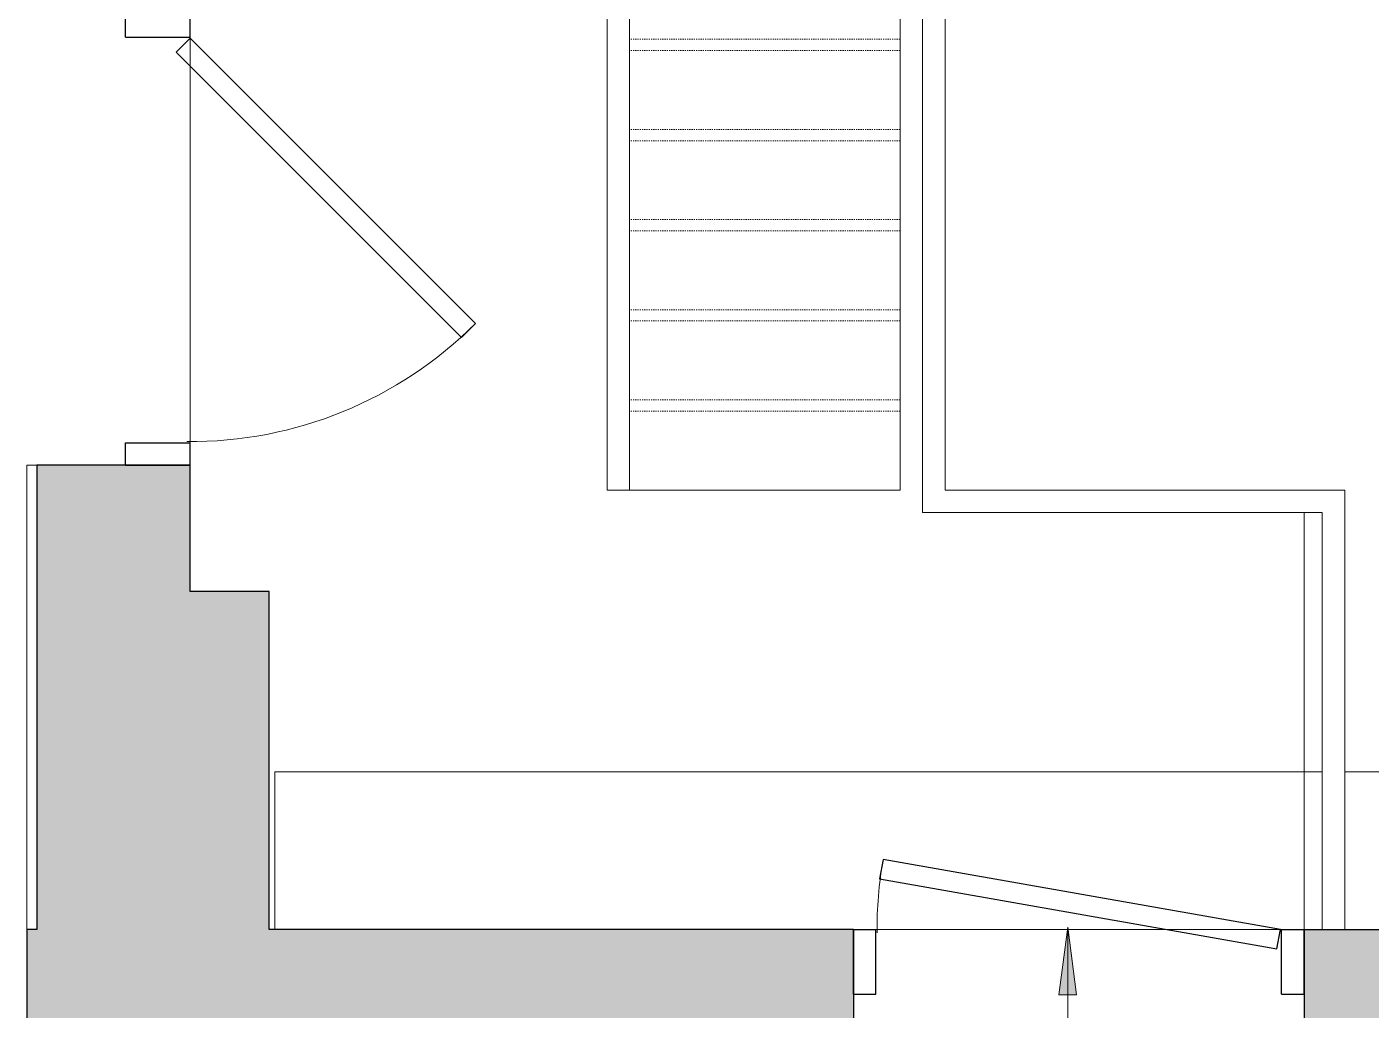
# Model space of a CAD drawing. Header units: inches. Extents: x -1176 to 1545, y -2552 to 978.
# Drawn here: x -590.1 to -470.8, y 556.5 to 643.8 of the extents above; entities that cross this region are included whole.
import ezdxf

# ---------------------------------------------------------------- set-up
doc = ezdxf.new("R2010")
doc.units = ezdxf.units.IN
doc.header["$MEASUREMENT"] = 0
doc.linetypes.add('Demolished', pattern=[0.1875, 0.125, -0.0625])
doc.linetypes.add('Overhead 1_16_', pattern=[0.101562, 0.0625, -0.039062])
for name, color, linetype, lineweight in [('A-ANNO-KEYN', 231, 'Continuous', 9), ('A-DOOR', 31, 'Demolished', 9), ('A-DOOR-FRAM', 31, 'Demolished', 30), ('A-FLOR', 192, 'Continuous', 18), ('A-FLOR-HRAL', 11, 'Continuous', 18), ('A-WALL', 113, 'Continuous', 18), ('A-WALL-PATT', 111, 'Continuous', 18), ('S-STRS-MBND', 31, 'Continuous', 18)]:
    doc.layers.add(name, color=color, linetype=linetype, lineweight=lineweight)

# ---------------------------------------------------------------- blocks, each defined once
blk = doc.blocks.new('Single Flush - D2 3_ X 8_-8252897-2nd Floor Demo')
at = {"layer": 'A-DOOR', "color": 8, "linetype": 'Continuous', "lineweight": 30}
for p, q in [((-17.36, 16.22), (-17.67, 14.5)), ((17.91, 10), (-17.36, 16.22)), ((-17.67, 14.5), (17.6, 8.28)), ((17.6, 8.28), (17.91, 10))]:
    blk.add_line(p, q, dxfattribs=at)
at = {"layer": 'A-DOOR', "linetype": 'Continuous'}
blk.add_arc((17.91, 10), 35.81, 170, 180.5, dxfattribs=at)
at = {"layer": 'A-DOOR-FRAM', "color": 8, "linetype": 'Continuous'}
for p, q in [((-20, 4.25), (-20, 10)), ((-20, 10), (-18, 10)), ((-18, 4.25), (-18, 10)), ((18, 4.25), (18, 10)), ((18, 10), (20, 10)), ((20, 4.25), (20, 10)), ((-20, 4.25), (-18, 4.25)), ((18, 4.25), (20, 4.25))]:
    blk.add_line(p, q, dxfattribs=at)
blk = doc.blocks.new('Single Flush - D2 3_ X 8_-8252903-2nd Floor Demo')
at = {"layer": 'A-DOOR', "color": 8, "linetype": 'Continuous', "lineweight": 30}
for p, q in [((-8.65, -31.34), (16.67, -6.01)), ((16.67, -6.01), (17.91, -7.25)), ((17.91, -7.25), (-7.42, -32.57)), ((-7.42, -32.57), (-8.65, -31.34))]:
    blk.add_line(p, q, dxfattribs=at)
at = {"layer": 'A-DOOR', "linetype": 'Continuous'}
blk.add_arc((17.91, -7.25), 35.81, 179.5, 225, dxfattribs=at)
at = {"layer": 'A-DOOR-FRAM', "color": 8, "linetype": 'Continuous'}
for p, q in [((-20, -1.5), (-20, -7.25)), ((-20, -1.5), (-18, -1.5)), ((-18, -1.5), (-18, -7.25)), ((18, -1.5), (18, -7.25)), ((18, -1.5), (20, -1.5)), ((20, -1.5), (20, -7.25)), ((-20, -7.25), (-18, -7.25)), ((18, -7.25), (20, -7.25))]:
    blk.add_line(p, q, dxfattribs=at)
blk = doc.blocks.new('Top Rail Type - Top Rail_Internal_-7087700-2nd Floor Demo')
at = {"layer": 'A-FLOR-HRAL', "lineweight": 9}
for p, q in [((-508.57, 789.81), (-508.57, 602.68)), ((-510.57, 600.68), (-510.57, 787.81)), ((-508.57, 602.68), (-473.09, 602.68)), ((-473.09, 602.68), (-473.09, 563.68)), ((-475.09, 600.68), (-510.57, 600.68)), ((-475.09, 563.68), (-475.09, 600.68))]:
    blk.add_line(p, q, dxfattribs=at)
blk = doc.blocks.new('Top Rail Type - Top Rail_Internal_-V26-2nd Floor Demo')
at = {"layer": 'A-FLOR-HRAL', "lineweight": 9}
for p, q in [((-508.57, 789.81), (-508.57, 602.68)), ((-510.57, 787.81), (-510.57, 600.68)), ((-508.57, 602.68), (-473.09, 602.68)), ((-473.09, 602.68), (-473.09, 563.68)), ((-510.57, 600.68), (-475.09, 600.68)), ((-475.09, 600.68), (-475.09, 563.68))]:
    blk.add_line(p, q, dxfattribs=at)
blk = doc.blocks.new('Top Rail Type - Top Rail_Internal_-7087721-2nd Floor Demo')
at = {"layer": 'A-FLOR-HRAL', "lineweight": 9}
for p, q in [((-538.57, 602.68), (-538.57, 746.68)), ((-536.57, 701.09), (-536.57, 602.68)), ((-536.57, 602.68), (-538.57, 602.68))]:
    blk.add_line(p, q, dxfattribs=at)
blk = doc.blocks.new('Top Rail Type - Top Rail_Internal_-V27-2nd Floor Demo')
at = {"layer": 'A-FLOR-HRAL', "lineweight": 9}
for p, q in [((-538.57, 746.68), (-538.57, 602.68)), ((-536.57, 701.09), (-536.57, 602.68)), ((-536.57, 602.68), (-538.57, 602.68))]:
    blk.add_line(p, q, dxfattribs=at)

msp = doc.modelspace()

# ---------------------------------------------------------------- hatches: boundary and pattern name
at = {"layer": 'A-ANNO-KEYN'}
msp.add_hatch(color=256, dxfattribs=at).paths.add_polyline_path([(-497.68, 563.89), (-498.47, 557.89), (-496.89, 557.89)], flags=0)
at = {"layer": 'A-WALL-PATT', "lineweight": 9}
h = msp.add_hatch(color=7, dxfattribs=at)
h.paths.add_polyline_path([(-575.57, 563.68), (-575.57, 604.87), (-589.2, 604.87), (-589.2, 563.68)], flags=0)
h.paths.add_polyline_path([(-575.57, 644.87), (-575.57, 710.37), (-589.2, 710.37), (-589.2, 644.87)], flags=0)
h.paths.add_polyline_path([(-575.57, 746.87), (-575.57, 789.87), (-589.2, 789.87), (-589.2, 746.87)], flags=0)
msp.add_hatch(color=7, dxfattribs=at).paths.add_polyline_path([(-570.06, 563.68), (-568.57, 563.68), (-568.57, 593.68), (-575.57, 593.68), (-575.57, 563.68)], flags=0)
at = {"layer": 'A-WALL-PATT'}
h = msp.add_hatch(color=250, dxfattribs=at)
h.paths.add_polyline_path([(-53.53, 543.68), (-22.28, 543.68), (-22.28, 563.68), (-53.53, 563.68), (-53.53, 546.92)], flags=0)
h.paths.add_polyline_path([(-564.2, 543.68), (-516.71, 543.68), (-516.71, 563.68), (-590.07, 563.68), (-590.07, 543.68), (-570.06, 543.68)], flags=0)
h.paths.add_polyline_path([(-377.56, 543.68), (-309.04, 543.68), (-309.04, 563.68), (-377.56, 563.68), (-377.56, 546.92)], flags=0)
h.paths.add_polyline_path([(-97.77, 543.68), (-97.77, 563.68), (-152.07, 563.68), (-152.07, 543.68), (-101.07, 543.68)], flags=0)
h.paths.add_polyline_path([(-476.71, 543.68), (-421.79, 543.68), (-421.79, 563.68), (-476.71, 563.68), (-476.71, 546.92)], flags=0)
h.paths.add_polyline_path([(-213.57, 543.68), (-196.3, 543.68), (-196.3, 563.68), (-264.81, 563.68), (-264.81, 543.68), (-227.57, 543.68)], flags=0)

# ---------------------------------------------------------------- linework, layer by layer
at = {"layer": 'A-ANNO-KEYN'}
for p, q in [((-497.68, 563.89), (-498.47, 557.89)), ((-496.89, 557.89), (-497.68, 563.89)), ((-497.68, 563.89), (-497.68, 538.07)), ((-498.47, 557.89), (-496.89, 557.89))]:
    msp.add_line(p, q, dxfattribs=at)
at = {"layer": 'A-FLOR'}
for p, q in [((-512.57, 712.28), (-512.57, 602.68)), ((-575.57, 644.87), (-575.57, 604.87)), ((-590.07, 563.68), (-590.07, 604.87)), ((-590.07, 604.87), (-589.2, 604.87)), ((-512.57, 602.68), (-536.57, 602.68)), ((-476.71, 563.68), (-476.71, 600.68)), ((-475.09, 577.68), (-568.07, 577.68)), ((-568.07, 577.68), (-568.07, 563.68)), ((-5.28, 577.68), (-473.09, 577.68)), ((-516.71, 563.68), (-476.71, 563.68))]:
    msp.add_line(p, q, dxfattribs=at)
at = {"layer": 'A-WALL', "color": 8, "lineweight": 30}
for p, q in [((-575.57, 604.87), (-589.2, 604.87)), ((-589.2, 604.87), (-589.2, 563.68)), ((-575.57, 593.68), (-575.57, 604.87)), ((-568.57, 593.68), (-575.57, 593.68)), ((-568.57, 563.68), (-568.57, 593.68)), ((-589.2, 563.68), (-590.07, 563.68)), ((-590.07, 563.68), (-590.07, 345.08)), ((-516.71, 563.68), (-568.57, 563.68)), ((-516.71, 563.68), (-516.71, 543.68)), ((-476.71, 563.68), (-421.79, 563.68)), ((-476.71, 563.68), (-476.71, 543.68))]:
    msp.add_line(p, q, dxfattribs=at)
at = {"layer": 'S-STRS-MBND', "linetype": 'Overhead 1_16_', "lineweight": 9}
for p, q in [((-512.57, 712.28), (-512.57, 602.68)), ((-536.57, 701.09), (-536.57, 602.68)), ((-512.57, 642.68), (-536.57, 642.68)), ((-512.57, 641.68), (-536.57, 641.68)), ((-512.57, 634.68), (-536.57, 634.68)), ((-512.57, 633.68), (-536.57, 633.68)), ((-512.57, 626.68), (-536.57, 626.68)), ((-512.57, 625.68), (-536.57, 625.68)), ((-512.57, 618.68), (-536.57, 618.68)), ((-512.57, 617.68), (-536.57, 617.68)), ((-512.57, 610.68), (-536.57, 610.68)), ((-512.57, 609.68), (-536.57, 609.68)), ((-512.57, 602.68), (-536.57, 602.68))]:
    msp.add_line(p, q, dxfattribs=at)

# ---------------------------------------------------------------- block references
at = {"layer": 'A-DOOR', "linetype": 'Continuous', "lineweight": 18, "rotation": 89.99999999999991}
msp.add_blockref('Single Flush - D2 3_ X 8_-8252903-2nd Floor Demo', (-582.82, 624.87), dxfattribs=at)
at = {"layer": 'A-DOOR', "linetype": 'Continuous', "lineweight": 18}
msp.add_blockref('Single Flush - D2 3_ X 8_-8252897-2nd Floor Demo', (-496.71, 553.68), dxfattribs=at)
at = {"layer": 'A-FLOR-HRAL', "lineweight": 9}
for name in ['Top Rail Type - Top Rail_Internal_-7087700-2nd Floor Demo', 'Top Rail Type - Top Rail_Internal_-V26-2nd Floor Demo', 'Top Rail Type - Top Rail_Internal_-7087721-2nd Floor Demo', 'Top Rail Type - Top Rail_Internal_-V27-2nd Floor Demo']:
    msp.add_blockref(name, (0, 0), dxfattribs=at)

doc.saveas('drawing.dxf')
